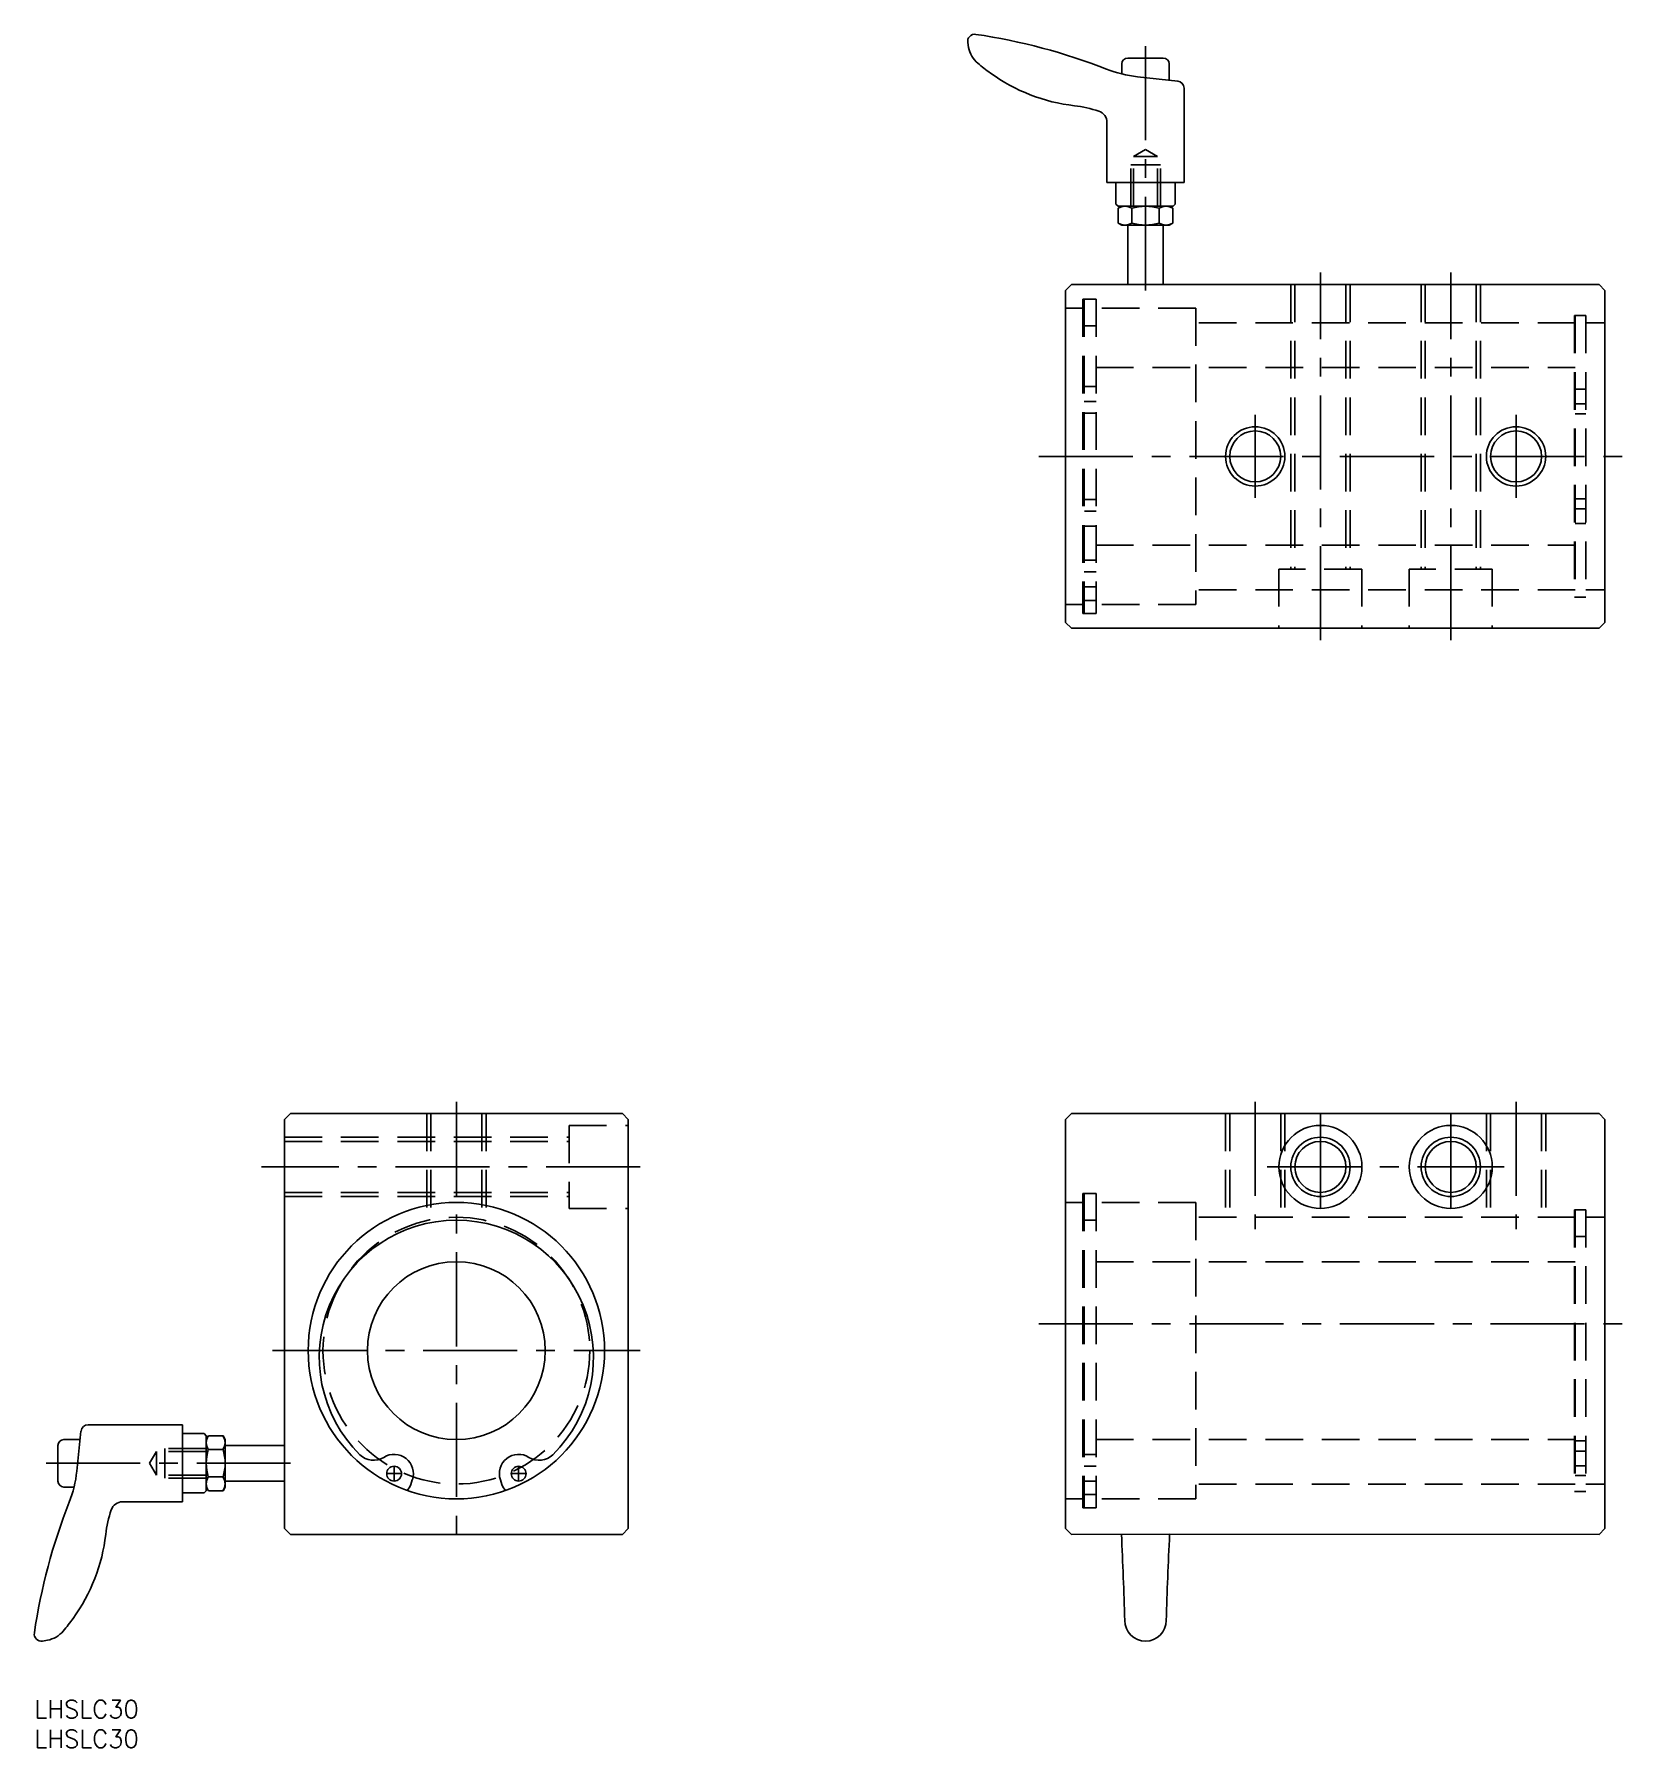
# Model space of a CAD drawing. Extents: x 0 to 269, y -8 to 281.
import ezdxf

# ---------------------------------------------------------------- set-up
doc = ezdxf.new("R2010")
doc.units = 0
doc.header["$LTSCALE"] = 0.5
doc.linetypes.add('CENTER', pattern=[50.8, 31.75, -6.35, 6.35, -6.35])
doc.linetypes.add('DASHED', pattern=[19.05, 12.7, -6.35])
doc.layers.get('0').update_dxf_attribs({"linetype": 'CONTINUOUS'})
for name, color, linetype in [('MSM_CENTER', 1, 'CENTER'), ('MSM_CONTINUOUS', 7, 'CONTINUOUS'), ('MSM_DASHED', 4, 'DASHED'), ('MSM_NARROW', 5, 'CONTINUOUS'), ('MSM_PART_NUMBER', 7, 'CONTINUOUS')]:
    doc.layers.add(name, color=color, linetype=linetype)
doc.styles.get("Standard").update_dxf_attribs({"font": 'txt.shx', "height": 3, "bigfont": 'bigfont.shx'})

# ---------------------------------------------------------------- blocks, each defined once
blk = doc.blocks.new('*U10')
at = {"layer": 'MSM_PART_NUMBER'}
blk.add_text('LHSLC30', height=3, dxfattribs=at).set_placement((0, -3))
blk = doc.blocks.new('*U11')
at = {"layer": 'MSM_PART_NUMBER'}
blk.add_text('LHSLC30', height=3, dxfattribs=at).set_placement((0, -8))

msp = doc.modelspace()

# ---------------------------------------------------------------- linework, layer by layer
for p, q in [((216.98, 205.53), (216.98, 205.53)), ((238.98, 205.53), (238.98, 205.53))]:
    msp.add_line(p, q)
at = {"layer": 'MSM_CENTER'}
for p, q in [((187.44, 279.03), (187.44, 237.83)), ((216.94, 178.83), (216.94, 240.83)), ((238.94, 178.83), (238.94, 240.83)), ((205.94, 202.83), (205.94, 216.83)), ((249.94, 202.83), (249.94, 216.83)), ((169.44, 209.83), (269.29, 209.83)), ((71.19, 100.98), (71.19, 25.98)), ((205.94, 100.98), (205.94, 79.48)), ((216.94, 98.98), (216.94, 80.98)), ((238.94, 98.98), (238.94, 80.98)), ((249.94, 100.98), (249.94, 79.48)), ((102.19, 89.98), (38.34, 89.98)), ((207.94, 89.98), (247.94, 89.98)), ((169.44, 63.48), (269.29, 63.48)), ((40.19, 58.98), (102.19, 58.98)), ((1.99, 39.98), (43.19, 39.98)), ((59.38, 38.24), (62, 38.24)), ((60.69, 36.93), (60.69, 39.55)), ((80.38, 38.24), (83, 38.24)), ((81.69, 36.93), (81.69, 39.55))]:
    msp.add_line(p, q, dxfattribs=at)
at = {"layer": 'MSM_CONTINUOUS'}
for p, q in [((157.6, 278.82), (157.46, 279.63)), ((183.44, 276.03), (183.44, 274.32)), ((190.44, 277.03), (184.44, 277.03)), ((191.44, 276.03), (191.44, 273.3)), ((186.08, 273.87), (192.87, 273.15)), ((193.94, 271.95), (193.94, 256.03)), ((180.94, 266.16), (180.94, 256.03)), ((193.94, 256.03), (180.94, 256.03)), ((182.44, 256.03), (182.44, 252.4)), ((192.44, 256.03), (192.44, 252.4)), ((182.81, 252.03), (182.44, 252.4)), ((192.08, 252.03), (182.81, 252.03)), ((183.44, 252.03), (182.82, 251.68)), ((182.82, 251.68), (182.82, 249.19)), ((185.13, 249.19), (185.13, 251.68)), ((189.75, 251.68), (189.75, 249.19)), ((192.06, 251.68), (191.44, 252.03)), ((192.06, 249.19), (192.06, 251.68)), ((192.08, 252.03), (192.44, 252.4)), ((182.82, 249.19), (183.44, 248.83)), ((183.44, 248.83), (191.44, 248.83)), ((184.44, 248.83), (184.44, 238.83)), ((190.44, 248.83), (190.44, 238.83)), ((191.44, 248.83), (192.06, 249.19)), ((173.94, 237.83), (174.94, 238.83)), ((173.94, 181.83), (173.94, 237.83)), ((174.94, 238.83), (263.94, 238.83)), ((263.94, 238.83), (264.94, 237.83)), ((264.94, 237.83), (264.94, 181.83)), ((174.94, 180.83), (173.94, 181.83)), ((263.94, 180.83), (174.94, 180.83)), ((264.94, 181.83), (263.94, 180.83)), ((43.19, 98.98), (42.19, 97.98)), ((99.19, 98.98), (43.19, 98.98)), ((99.19, 98.98), (100.19, 97.98)), ((174.94, 98.98), (173.94, 97.98)), ((174.94, 98.98), (263.94, 98.98)), ((263.94, 98.98), (264.94, 97.98)), ((42.19, 97.98), (42.19, 28.98)), ((100.19, 97.98), (100.19, 28.98)), ((173.94, 97.98), (173.94, 28.98)), ((264.94, 97.98), (264.94, 28.98)), ((9.07, 46.48), (24.99, 46.48)), ((24.99, 46.48), (24.99, 33.48)), ((4.99, 43.98), (7.72, 43.98)), ((7.15, 38.63), (7.87, 45.41)), ((24.99, 44.98), (28.62, 44.98)), ((28.99, 44.62), (28.62, 44.98)), ((28.99, 44.62), (28.99, 35.35)), ((29.35, 44.6), (28.99, 43.98)), ((31.83, 44.6), (29.35, 44.6)), ((32.19, 43.98), (31.83, 44.6)), ((32.19, 35.98), (32.19, 43.98)), ((3.99, 42.98), (3.99, 36.98)), ((29.35, 42.29), (31.83, 42.29)), ((32.19, 42.98), (42.19, 42.98)), ((31.83, 37.67), (29.35, 37.67)), ((4.99, 35.98), (6.7, 35.98)), ((24.99, 34.98), (28.62, 34.98)), ((28.99, 35.35), (28.62, 34.98)), ((28.99, 35.98), (29.35, 35.36)), ((29.35, 35.36), (31.83, 35.36)), ((31.83, 35.36), (32.19, 35.98)), ((32.19, 36.98), (42.19, 36.98)), ((63.49, 36.39), (63.76, 37.19)), ((78.61, 37.19), (78.88, 36.39)), ((14.87, 33.48), (24.99, 33.48)), ((42.19, 28.98), (43.19, 27.98)), ((100.19, 28.98), (99.19, 27.98)), ((174.94, 27.98), (173.94, 28.98)), ((264.94, 28.98), (263.94, 27.98)), ((99.19, 27.98), (43.19, 27.98)), ((174.94, 27.98), (191.51, 28)), ((191.51, 28), (263.94, 27.98)), ((2.2, 10.14), (1.4, 10))]:
    msp.add_line(p, q, dxfattribs=at)
for centre, radius in [((205.94, 209.83), 4.3), ((249.94, 209.83), 4.3), ((216.94, 89.98), 7), ((238.94, 89.98), 7), ((216.94, 89.98), 4.3), ((238.94, 89.98), 4.3), ((71.19, 58.98), 25), ((71.19, 58.98), 15), ((60.69, 38.24), 1.25), ((81.69, 38.24), 1.25)]:
    msp.add_circle(centre, radius, dxfattribs=at)
for centre, radius, start, end in [((158.64, 279.83), 1.2, 81.6349, 190), ((144.27, 182.08), 100, 68.5272, 81.6349), ((162.03, 279.6), 4.5, 190, 230.208), ((184.75, 306.87), 40, 230.208, 234.0475), ((188.19, 293.76), 20, 248.5272, 263.9426), ((184.44, 276.03), 1, 90, 180), ((190.44, 276.03), 1, 0, 90), ((178.88, 298.78), 30, 234.0475, 263.4319), ((192.74, 271.95), 1.2, 0, 83.9426), ((173.16, 249.11), 20, 71.2775, 83.4319), ((178.94, 266.16), 2, 0, 71.2775), ((183.98, 249.99), 2.04, 55.6158, 124.3842), ((187.44, 244.39), 7.64, 72.412, 107.588), ((190.91, 249.99), 2.04, 55.6158, 124.3842), ((183.98, 250.88), 2.04, 235.6158, 304.3842), ((187.44, 256.48), 7.64, 252.412, 287.588), ((190.91, 250.88), 2.04, 235.6158, 304.3842), ((71.19, 57.86), 23.13, 314.6953, 225.3047), ((9.07, 45.28), 1.2, 90, 173.9426), ((4.99, 42.98), 1, 90, 180), ((31.03, 43.45), 2.04, 145.6158, 214.3842), ((30.14, 43.45), 2.04, 325.6158, 34.3842), ((36.63, 39.98), 7.64, 162.412, 197.588), ((24.55, 39.98), 7.64, 342.412, 17.588), ((57.21, 43.73), 3.25, 225.3047, 302.3577), ((60.69, 38.24), 3.25, 341.1882, 122.3577), ((81.69, 38.24), 3.25, 57.6423, 198.8118), ((85.17, 43.73), 3.25, 237.6423, 314.6953), ((-12.73, 40.74), 20, 338.5272, 353.9426), ((31.03, 36.52), 2.04, 145.6158, 214.3842), ((30.14, 36.52), 2.04, 325.6158, 34.3842), ((4.99, 36.98), 1, 180, 270), ((61.12, 37.19), 2.5, 314.339, 341.1882), ((81.25, 37.19), 2.5, 198.8118, 225.661), ((98.94, -3.19), 100, 158.5272, 171.6349), ((31.91, 25.7), 20, 161.2775, 173.4319), ((14.87, 31.48), 2, 90, 161.2775), ((-17.76, 31.42), 30, 324.0475, 353.4319), ((-615.7, -10.4), 800, 1.71041, 2.75136), ((990.58, -10.4), 800, 177.24864, 178.28959), ((1.42, 14.57), 4.5, 280, 320.208), ((-25.85, 37.29), 40, 320.208, 324.0475), ((187.44, 13.48), 3.5, 180, 360), ((1.19, 11.18), 1.2, 171.6349, 280)]:
    msp.add_arc(centre, radius, start, end, dxfattribs=at)
at = {"layer": 'MSM_DASHED'}
for p, q in [((185.44, 260.43), (187.44, 261.59)), ((185.44, 252.03), (185.44, 260.43)), ((185.44, 260.43), (189.44, 260.43)), ((189.44, 260.43), (187.44, 261.59)), ((189.44, 252.03), (189.44, 260.43)), ((184.94, 252.03), (184.94, 259.03)), ((184.94, 259.03), (189.94, 259.03)), ((189.94, 252.03), (189.94, 259.03)), ((211.94, 238.83), (211.94, 190.83)), ((212.64, 238.83), (212.64, 190.83)), ((221.24, 238.83), (221.24, 190.83)), ((221.94, 238.83), (221.94, 190.83)), ((233.94, 238.83), (233.94, 190.83)), ((234.64, 238.83), (234.64, 190.83)), ((243.24, 238.83), (243.24, 190.83)), ((243.94, 238.83), (243.94, 190.83)), ((176.89, 234.83), (173.94, 234.83)), ((179.09, 236.33), (176.89, 236.33)), ((176.89, 236.33), (176.89, 183.33)), ((177.09, 236.33), (177.09, 183.33)), ((179.09, 236.33), (179.09, 183.33)), ((195.94, 234.83), (179.09, 234.83)), ((195.94, 234.83), (195.94, 184.83)), ((179.09, 231.83), (177.09, 231.83)), ((259.94, 232.33), (195.94, 232.33)), ((259.79, 233.58), (259.79, 186.08)), ((261.74, 233.58), (259.79, 233.58)), ((259.94, 233.58), (259.94, 186.08)), ((261.74, 233.58), (261.74, 186.08)), ((264.94, 232.33), (261.74, 232.33)), ((179.09, 224.83), (259.94, 224.83)), ((177.09, 221.62), (179.09, 221.62)), ((261.74, 221.18), (259.94, 221.18)), ((177.09, 219.06), (179.09, 219.06)), ((177.09, 217.12), (179.09, 217.12)), ((261.74, 218.68), (259.94, 218.68)), ((261.74, 216.98), (259.94, 216.98)), ((177.11, 202.54), (179.11, 202.55)), ((261.74, 202.68), (259.94, 202.68)), ((177.12, 200.6), (179.12, 200.61)), ((261.74, 200.98), (259.94, 200.98)), ((177.13, 198.04), (179.13, 198.05)), ((261.74, 198.48), (259.94, 198.48)), ((179.09, 194.83), (259.79, 194.83)), ((177.09, 192.34), (179.09, 192.34)), ((209.94, 190.83), (209.94, 180.83)), ((223.94, 190.83), (209.94, 190.83)), ((223.94, 190.83), (223.94, 180.83)), ((245.94, 190.83), (231.94, 190.83)), ((231.94, 190.83), (231.94, 180.83)), ((245.94, 190.83), (245.94, 180.83)), ((177.09, 190.34), (179.09, 190.34)), ((177.09, 187.84), (179.09, 187.84)), ((177.09, 185.54), (179.09, 185.54)), ((259.94, 187.33), (195.94, 187.33)), ((261.74, 186.08), (259.79, 186.08)), ((264.94, 187.33), (261.74, 187.33)), ((176.89, 184.83), (173.94, 184.83)), ((179.09, 183.33), (176.89, 183.33)), ((195.94, 184.83), (179.09, 184.83)), ((66.19, 98.98), (66.19, 80.92)), ((66.89, 98.98), (66.89, 81.07)), ((75.49, 98.98), (75.49, 81.07)), ((76.19, 98.98), (76.19, 80.92)), ((200.94, 98.98), (200.94, 81.48)), ((201.64, 98.98), (201.64, 81.48)), ((210.24, 98.98), (210.24, 81.48)), ((210.94, 98.98), (210.94, 81.48)), ((244.94, 98.98), (244.94, 81.48)), ((245.64, 98.98), (245.64, 81.48)), ((254.24, 98.98), (254.24, 81.48)), ((254.94, 98.98), (254.94, 81.48)), ((90.19, 96.98), (100.19, 96.98)), ((90.19, 96.98), (90.19, 82.98)), ((42.19, 94.98), (90.19, 94.98)), ((42.19, 94.28), (90.19, 94.28)), ((42.19, 85.68), (90.19, 85.68)), ((42.19, 84.98), (90.19, 84.98)), ((176.89, 83.98), (173.94, 83.98)), ((179.09, 85.48), (176.89, 85.48)), ((176.89, 85.48), (176.89, 32.48)), ((177.09, 85.48), (177.09, 32.48)), ((179.09, 85.48), (179.09, 32.48)), ((195.94, 83.98), (179.09, 83.98)), ((195.94, 83.98), (195.94, 33.98)), ((90.19, 82.98), (100.19, 82.98)), ((179.09, 80.98), (177.09, 80.98)), ((259.94, 81.48), (195.94, 81.48)), ((259.79, 82.73), (259.79, 35.23)), ((261.74, 82.73), (259.79, 82.73)), ((259.94, 82.73), (259.94, 36.48)), ((261.74, 82.73), (261.74, 35.23)), ((264.94, 81.48), (261.74, 81.48)), ((261.74, 78.23), (259.94, 78.23)), ((179.09, 73.98), (259.94, 73.98)), ((179.09, 43.98), (259.79, 43.98)), ((261.74, 43.75), (259.94, 43.75)), ((20.59, 41.98), (19.43, 39.98)), ((28.99, 41.98), (20.59, 41.98)), ((20.59, 37.98), (20.59, 41.98)), ((28.99, 42.48), (21.99, 42.48)), ((21.99, 37.48), (21.99, 42.48)), ((177.09, 41.49), (179.09, 41.49)), ((261.74, 42.05), (259.94, 42.05)), ((20.59, 37.98), (19.43, 39.98)), ((28.99, 37.98), (20.59, 37.98)), ((177.09, 39.49), (179.09, 39.49)), ((259.94, 39.55), (261.74, 39.55)), ((261.74, 37.94), (259.94, 37.94)), ((28.99, 37.48), (21.99, 37.48)), ((177.09, 36.99), (179.09, 36.99)), ((177.09, 34.69), (179.09, 34.69)), ((259.94, 36.48), (195.94, 36.48)), ((261.74, 35.23), (259.79, 35.23)), ((264.94, 36.48), (261.74, 36.48)), ((176.89, 33.98), (173.94, 33.98)), ((179.09, 32.48), (176.89, 32.48)), ((195.94, 33.98), (179.09, 33.98))]:
    msp.add_line(p, q, dxfattribs=at)
msp.add_circle((71.19, 58.98), 22.5, dxfattribs=at)
at = {"layer": 'MSM_NARROW'}
for centre in [(205.94, 209.83), (249.94, 209.83), (216.94, 89.98), (238.94, 89.98)]:
    msp.add_circle(centre, 5, dxfattribs=at)

# ---------------------------------------------------------------- block references
at = {"layer": 'MSM_CONTINUOUS'}
for name in ['*U10', '*U11']:
    msp.add_blockref(name, (0, 0), dxfattribs=at)

doc.saveas('drawing.dxf')
